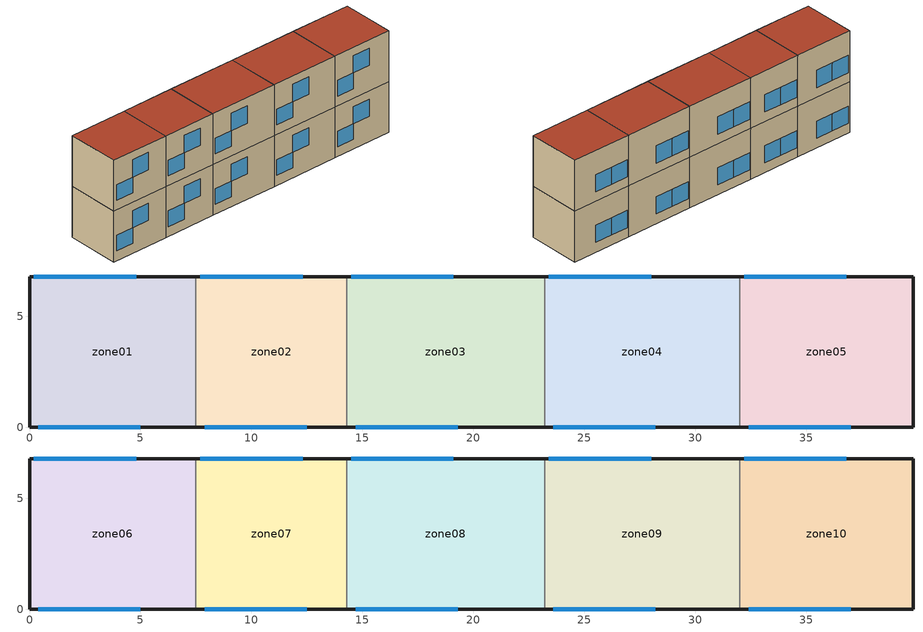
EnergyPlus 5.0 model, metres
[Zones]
zone01
 floor ground (GROUND_FLOOR): 0,0 0,6.8 7.5,6.8 7.5,0 z0
 wall outside (EXT_WALL): 7.5,6.8 0,6.8 0,0 7.5,0 z0:6.5
 wall to zone02 (ADJ_WALL): 7.5,0 7.5,6.8 z0:6.5
 window (EXT_WINDOW1): 0.4,0 2.7,0 z1.25:3.25; 5,0 2.7,0 z3.25:5.45; 4.8,6.8 2.5,6.8 / 2.5,6.8 0.2,6.8 z1.25:3.45
 ceiling to zone06 (ADJ_CEILING): 7.5,0 7.5,6.8 0,6.8 0,0 z6.5
zone02
 floor ground (GROUND_FLOOR): 7.5,0 7.5,6.8 14.3,6.8 14.3,0 z0
 wall outside (EXT_WALL): 14.3,6.8 7.5,6.8 / 7.5,0 14.3,0 z0:6.5
 wall to zone03 (ADJ_WALL): 14.3,0 14.3,6.8 z0:6.5
 wall to zone01 (ADJ_WALL): 7.5,6.8 7.5,0 z0:6.5
 window (EXT_WINDOW1): 7.9,0 10.2,0 z1.25:3.25; 12.5,0 10.2,0 z3.25:5.45; 12.3,6.8 10,6.8 / 10,6.8 7.7,6.8 z1.25:3.45
 ceiling to zone07 (ADJ_CEILING): 14.3,0 14.3,6.8 7.5,6.8 7.5,0 z6.5
zone03
 floor ground (GROUND_FLOOR): 14.3,0 14.3,6.8 23.2,6.8 23.2,0 z0
 wall outside (EXT_WALL): 23.2,6.8 14.3,6.8 / 14.3,0 23.2,0 z0:6.5
 wall to zone04 (ADJ_WALL): 23.2,0 23.2,6.8 z0:6.5
 wall to zone02 (ADJ_WALL): 14.3,6.8 14.3,0 z0:6.5
 window (EXT_WINDOW1): 14.7,0 17,0 z1.25:3.25; 19.3,0 17,0 z3.25:5.45; 19.1,6.8 16.8,6.8 / 16.8,6.8 14.5,6.8 z1.25:3.45
 ceiling to zone08 (ADJ_CEILING): 23.2,0 23.2,6.8 14.3,6.8 14.3,0 z6.5
zone04
 floor ground (GROUND_FLOOR): 23.2,0 23.2,6.8 32,6.8 32,0 z0
 wall outside (EXT_WALL): 32,6.8 23.2,6.8 / 23.2,0 32,0 z0:6.5
 wall to zone05 (ADJ_WALL): 32,0 32,6.8 z0:6.5
 wall to zone03 (ADJ_WALL): 23.2,6.8 23.2,0 z0:6.5
 window (EXT_WINDOW1): 23.6,0 25.9,0 z1.25:3.25; 28.2,0 25.9,0 z3.25:5.45; 28,6.8 25.7,6.8 / 25.7,6.8 23.4,6.8 z1.25:3.45
 ceiling to zone09 (ADJ_CEILING): 32,0 32,6.8 23.2,6.8 23.2,0 z6.5
zone05
 floor ground (GROUND_FLOOR): 32,0 32,6.8 39.8,6.8 39.8,0 z0
 wall outside (EXT_WALL): 32,0 39.8,0 39.8,6.8 32,6.8 z0:6.5
 wall to zone04 (ADJ_WALL): 32,6.8 32,0 z0:6.5
 window (EXT_WINDOW1): 32.4,0 34.7,0 z1.25:3.25; 37,0 34.7,0 z3.25:5.45; 36.8,6.8 34.5,6.8 / 34.5,6.8 32.2,6.8 z1.25:3.45
 ceiling to zone10 (ADJ_CEILING): 39.8,0 39.8,6.8 32,6.8 32,0 z6.5
zone06
 floor to zone01 (ADJ_CEILING): 0,0 0,6.8 7.5,6.8 7.5,0 z6.5
 wall outside (EXT_WALL): 7.5,6.8 0,6.8 0,0 7.5,0 z6.5:13
 wall to zone07 (ADJ_WALL): 7.5,0 7.5,6.8 z6.5:13
 window (EXT_WINDOW1): 0.4,0 2.7,0 z7.75:9.75; 5,0 2.7,0 z9.75:11.95; 4.8,6.8 2.5,6.8 / 2.5,6.8 0.2,6.8 z7.75:9.95
 roof outside (EXT_ROOF): 7.5,0 7.5,6.8 0,6.8 0,0 z13
zone07
 floor to zone02 (ADJ_CEILING): 7.5,0 7.5,6.8 14.3,6.8 14.3,0 z6.5
 wall outside (EXT_WALL): 14.3,6.8 7.5,6.8 / 7.5,0 14.3,0 z6.5:13
 wall to zone08 (ADJ_WALL): 14.3,0 14.3,6.8 z6.5:13
 wall to zone06 (ADJ_WALL): 7.5,6.8 7.5,0 z6.5:13
 window (EXT_WINDOW1): 7.9,0 10.2,0 z7.75:9.75; 12.5,0 10.2,0 z9.75:11.95; 12.3,6.8 10,6.8 / 10,6.8 7.7,6.8 z7.75:9.95
 roof outside (EXT_ROOF): 14.3,0 14.3,6.8 7.5,6.8 7.5,0 z13
zone08
 floor to zone03 (ADJ_CEILING): 14.3,0 14.3,6.8 23.2,6.8 23.2,0 z6.5
 wall outside (EXT_WALL): 23.2,6.8 14.3,6.8 / 14.3,0 23.2,0 z6.5:13
 wall to zone09 (ADJ_WALL): 23.2,0 23.2,6.8 z6.5:13
 wall to zone07 (ADJ_WALL): 14.3,6.8 14.3,0 z6.5:13
 window (EXT_WINDOW1): 14.7,0 17,0 z7.75:9.75; 19.3,0 17,0 z9.75:11.95; 19.1,6.8 16.8,6.8 / 16.8,6.8 14.5,6.8 z7.75:9.95
 roof outside (EXT_ROOF): 23.2,0 23.2,6.8 14.3,6.8 14.3,0 z13
zone09
 floor to zone04 (ADJ_CEILING): 23.2,0 23.2,6.8 32,6.8 32,0 z6.5
 wall outside (EXT_WALL): 32,6.8 23.2,6.8 / 23.2,0 32,0 z6.5:13
 wall to zone10 (ADJ_WALL): 32,0 32,6.8 z6.5:13
 wall to zone08 (ADJ_WALL): 23.2,6.8 23.2,0 z6.5:13
 window (EXT_WINDOW1): 23.6,0 25.9,0 z7.75:9.75; 28.2,0 25.9,0 z9.75:11.95; 28,6.8 25.7,6.8 / 25.7,6.8 23.4,6.8 z7.75:9.95
 roof outside (EXT_ROOF): 32,0 32,6.8 23.2,6.8 23.2,0 z13
zone10
 floor to zone05 (ADJ_CEILING): 32,0 32,6.8 39.8,6.8 39.8,0 z6.5
 wall outside (EXT_WALL): 32,0 39.8,0 39.8,6.8 32,6.8 z6.5:13
 wall to zone09 (ADJ_WALL): 32,6.8 32,0 z6.5:13
 window (EXT_WINDOW1): 32.4,0 34.7,0 z7.75:9.75; 37,0 34.7,0 z9.75:11.95; 36.8,6.8 34.5,6.8 / 34.5,6.8 32.2,6.8 z7.75:9.95
 roof outside (EXT_ROOF): 39.8,0 39.8,6.8 32,6.8 32,0 z13
[Building]
zone03: North Axis {deg}=0; Terrain=City; Loads Convergence Tolerance Value=0; Temperature Convergence Tolerance Value {deltaC}=0; Solar Distribution=FullInteriorAndExterior; Maximum Number of Warmup Days=0
[Site:Location]
not used: Latitude {deg}=0; Longitude {deg}=0; Time Zone {hr}=0; Elevation {m}=0
[Construction]
GROUND_FLOOR; EXT_WALL; EXT_ROOF; ADJ_WALL; ADJ_CEILING; EXT_WINDOW1: 
[WindowProperty:ShadingControl]
ESHADE=0; ISHADE=INPUT 1*MAX_ISHADE : SHADECNTRL=ISHADE_INTERNAL
[SurfaceProperty:OtherSideCoefficients]
BOUNDARY=IDENTICAL; BOUNDARY=INPUT 1*TBOUNDARY; BOUNDARY=INPUT 1*TBOUNDARY_2; BOUNDARY=INPUT 1*TBOUNDARY_3; BOUNDARY=INPUT 1*TGROUND; BOUNDARY=20; BOUNDARY=15
[Zone]
zone01; zone02; zone03; zone04; zone05; zone06; zone07; zone08; zone09; zone10: 0, 0, 0, 0, , 1
